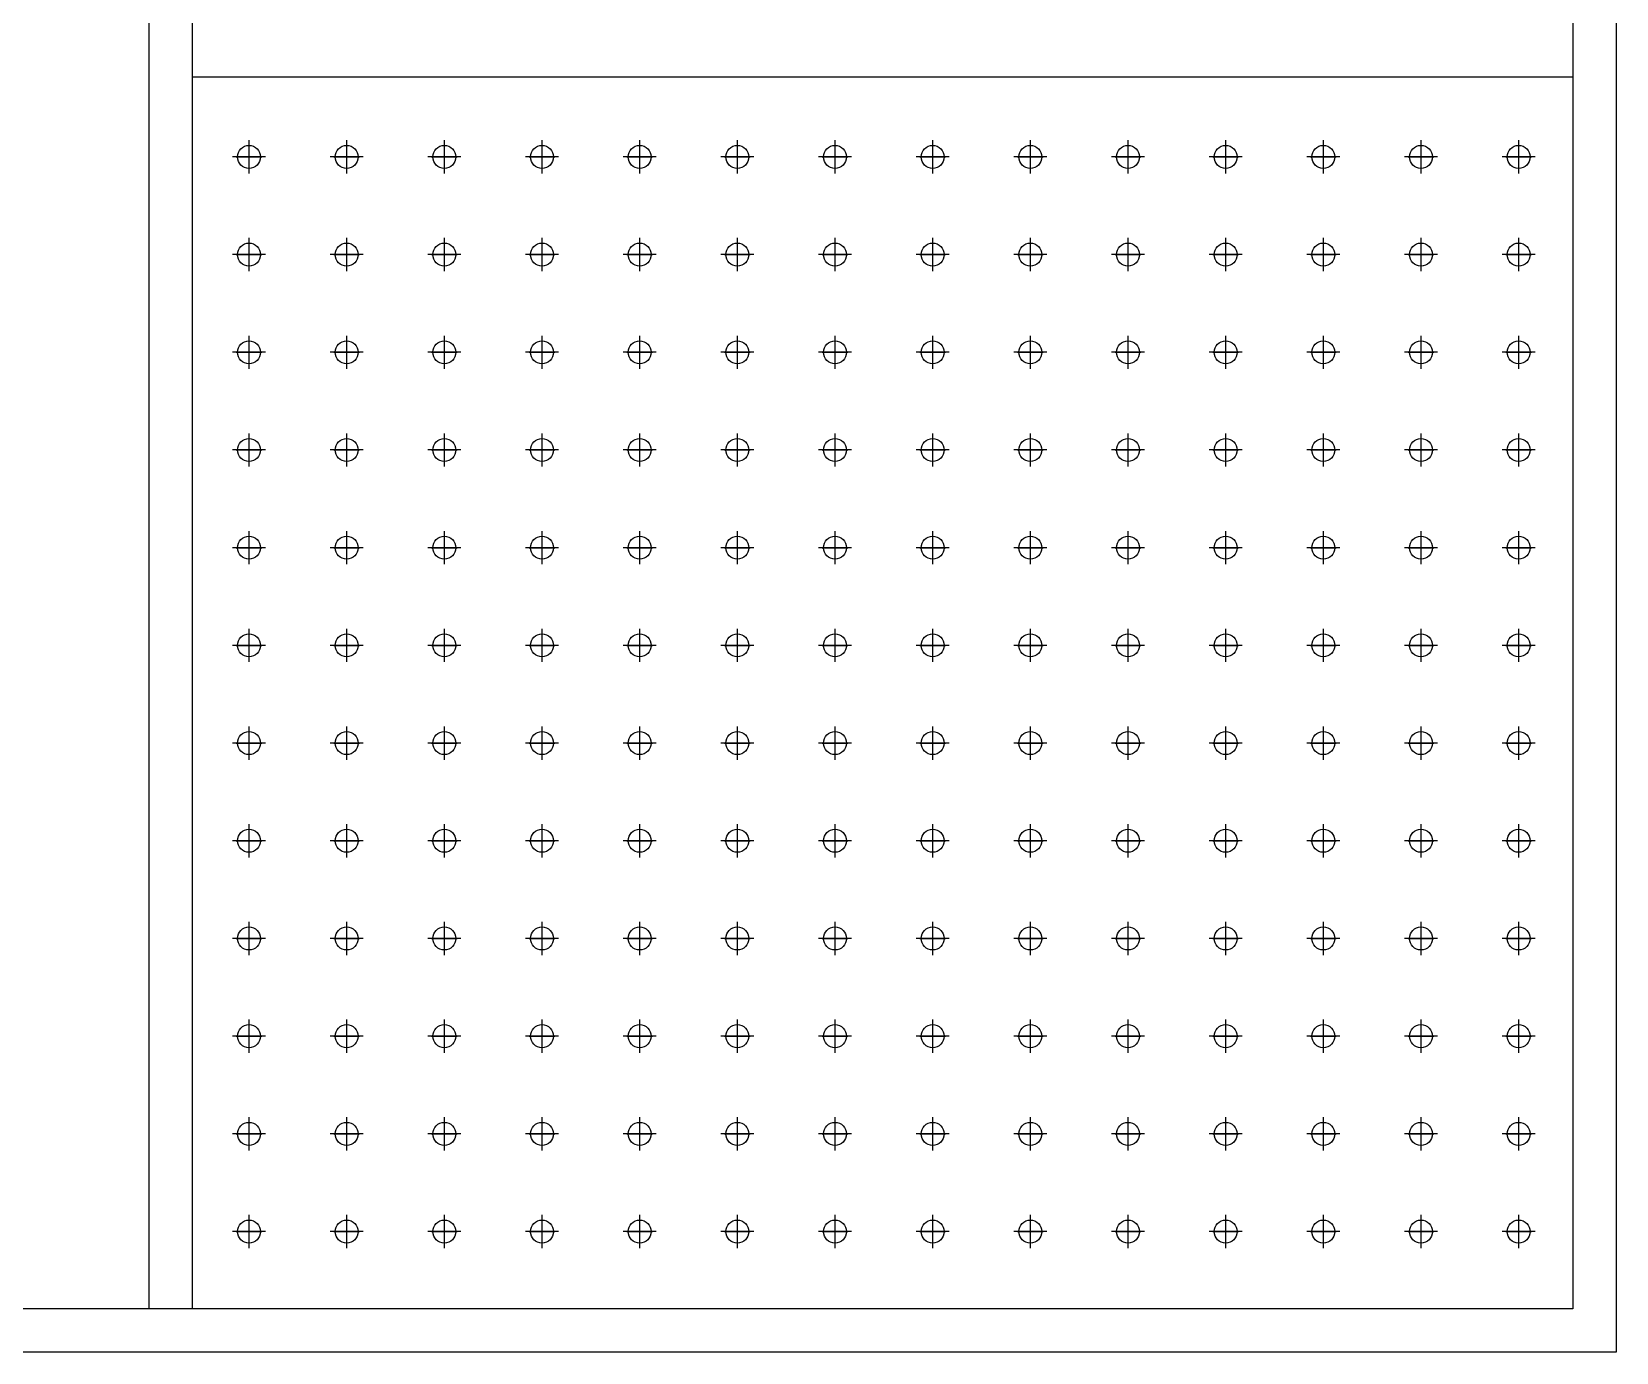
# Model space of a CAD drawing. Header units: millimetres. Extents: x 0 to 16815, y 0 to 11890.
# Drawn here: x 5925 to 7385, y 7606 to 8823 of the extents above; entities that cross this region are included whole.
import ezdxf

# ---------------------------------------------------------------- set-up
doc = ezdxf.new("R2010")
doc.units = ezdxf.units.MM
doc.linetypes.add('CENTER', pattern=[2, 1.25, -0.25, 0.25, -0.25])
doc.layers.add('CENTER', color=1, linetype='CENTER')

msp = doc.modelspace()

# ---------------------------------------------------------------- linework, layer by layer
at = {"color": 3}
for p, q in [((6032.8, 7646.3), (6032.8, 10366.3)), ((6072.8, 7646.3), (6072.8, 10366.3)), ((6072.8, 8781.3), (7344.8, 8781.3))]:
    msp.add_line(p, q, dxfattribs=at)
for points in [[(1984.8, 7606.3), (1984.8, 10406.3), (7384.8, 10406.3), (7384.8, 7606.3)], [(2024.8, 7646.3), (2024.8, 10366.3), (7344.8, 10366.3), (7344.8, 7646.3)]]:
    msp.add_lwpolyline(points, close=True, dxfattribs=at)
for centre in [(6124.8, 8707.5), (6214.8, 8707.5), (6304.8, 8707.5), (6394.8, 8707.5), (6484.8, 8707.5), (6574.8, 8707.5), (6664.8, 8707.5), (6754.8, 8707.5), (6844.8, 8707.5), (6934.8, 8707.5), (7024.8, 8707.5), (7114.8, 8707.5), (7204.8, 8707.5), (7294.8, 8707.5), (6124.8, 8617.5), (6214.8, 8617.5), (6304.8, 8617.5), (6394.8, 8617.5), (6484.8, 8617.5), (6574.8, 8617.5), (6664.8, 8617.5), (6754.8, 8617.5), (6844.8, 8617.5), (6934.8, 8617.5), (7024.8, 8617.5), (7114.8, 8617.5), (7204.8, 8617.5), (7294.8, 8617.5), (6124.8, 8527.5), (6214.8, 8527.5), (6304.8, 8527.5), (6394.8, 8527.5), (6484.8, 8527.5), (6574.8, 8527.5), (6664.8, 8527.5), (6754.8, 8527.5), (6844.8, 8527.5), (6934.8, 8527.5), (7024.8, 8527.5), (7114.8, 8527.5), (7204.8, 8527.5), (7294.8, 8527.5), (6124.8, 8437.5), (6214.8, 8437.5), (6304.8, 8437.5), (6394.8, 8437.5), (6484.8, 8437.5), (6574.8, 8437.5), (6664.8, 8437.5), (6754.8, 8437.5), (6844.8, 8437.5), (6934.8, 8437.5), (7024.8, 8437.5), (7114.8, 8437.5), (7204.8, 8437.5), (7294.8, 8437.5), (6124.8, 8347.5), (6214.8, 8347.5), (6304.8, 8347.5), (6394.8, 8347.5), (6484.8, 8347.5), (6574.8, 8347.5), (6664.8, 8347.5), (6754.8, 8347.5), (6844.8, 8347.5), (6934.8, 8347.5), (7024.8, 8347.5), (7114.8, 8347.5), (7204.8, 8347.5), (7294.8, 8347.5), (6124.8, 8257.5), (6214.8, 8257.5), (6304.8, 8257.5), (6394.8, 8257.5), (6484.8, 8257.5), (6574.8, 8257.5), (6664.8, 8257.5), (6754.8, 8257.5), (6844.8, 8257.5), (6934.8, 8257.5), (7024.8, 8257.5), (7114.8, 8257.5), (7204.8, 8257.5), (7294.8, 8257.5), (6124.8, 8167.5), (6214.8, 8167.5), (6304.8, 8167.5), (6394.8, 8167.5), (6484.8, 8167.5), (6574.8, 8167.5), (6664.8, 8167.5), (6754.8, 8167.5), (6844.8, 8167.5), (6934.8, 8167.5), (7024.8, 8167.5), (7114.8, 8167.5), (7204.8, 8167.5), (7294.8, 8167.5), (6124.8, 8077.5), (6214.8, 8077.5), (6304.8, 8077.5), (6394.8, 8077.5), (6484.8, 8077.5), (6574.8, 8077.5), (6664.8, 8077.5), (6754.8, 8077.5), (6844.8, 8077.5), (6934.8, 8077.5), (7024.8, 8077.5), (7114.8, 8077.5), (7204.8, 8077.5), (7294.8, 8077.5), (6124.8, 7987.5), (6214.8, 7987.5), (6304.8, 7987.5), (6394.8, 7987.5), (6484.8, 7987.5), (6574.8, 7987.5), (6664.8, 7987.5), (6754.8, 7987.5), (6844.8, 7987.5), (6934.8, 7987.5), (7024.8, 7987.5), (7114.8, 7987.5), (7204.8, 7987.5), (7294.8, 7987.5), (6124.8, 7897.5), (6214.8, 7897.5), (6304.8, 7897.5), (6394.8, 7897.5), (6484.8, 7897.5), (6574.8, 7897.5), (6664.8, 7897.5), (6754.8, 7897.5), (6844.8, 7897.5), (6934.8, 7897.5), (7024.8, 7897.5), (7114.8, 7897.5), (7204.8, 7897.5), (7294.8, 7897.5), (6124.8, 7807.5), (6214.8, 7807.5), (6304.8, 7807.5), (6394.8, 7807.5), (6484.8, 7807.5), (6574.8, 7807.5), (6664.8, 7807.5), (6754.8, 7807.5), (6844.8, 7807.5), (6934.8, 7807.5), (7024.8, 7807.5), (7114.8, 7807.5), (7204.8, 7807.5), (7294.8, 7807.5), (6124.8, 7717.5), (6214.8, 7717.5), (6304.8, 7717.5), (6394.8, 7717.5), (6484.8, 7717.5), (6574.8, 7717.5), (6664.8, 7717.5), (6754.8, 7717.5), (6844.8, 7717.5), (6934.8, 7717.5), (7024.8, 7717.5), (7114.8, 7717.5), (7204.8, 7717.5), (7294.8, 7717.5)]:
    msp.add_circle(centre, 10.6)
at = {"layer": 'CENTER', "linetype": 'CENTER', "ltscale": 50}
for p, q in [((6124.8, 8722.8), (6124.8, 8692.2)), ((6124.8, 8719.3), (6124.8, 8695.8)), ((6214.8, 8722.8), (6214.8, 8692.2)), ((6214.8, 8719.3), (6214.8, 8695.8)), ((6304.8, 8722.8), (6304.8, 8692.2)), ((6304.8, 8719.3), (6304.8, 8695.8)), ((6394.8, 8722.8), (6394.8, 8692.2)), ((6394.8, 8719.3), (6394.8, 8695.8)), ((6484.8, 8722.8), (6484.8, 8692.2)), ((6484.8, 8719.3), (6484.8, 8695.8)), ((6574.8, 8722.8), (6574.8, 8692.2)), ((6574.8, 8719.3), (6574.8, 8695.8)), ((6664.8, 8722.8), (6664.8, 8692.2)), ((6664.8, 8719.3), (6664.8, 8695.8)), ((6754.8, 8722.8), (6754.8, 8692.2)), ((6754.8, 8719.3), (6754.8, 8695.8)), ((6844.8, 8722.8), (6844.8, 8692.2)), ((6844.8, 8719.3), (6844.8, 8695.8)), ((6934.8, 8722.8), (6934.8, 8692.2)), ((6934.8, 8719.3), (6934.8, 8695.8)), ((7024.8, 8722.8), (7024.8, 8692.2)), ((7024.8, 8719.3), (7024.8, 8695.8)), ((7114.8, 8722.8), (7114.8, 8692.2)), ((7114.8, 8719.3), (7114.8, 8695.8)), ((7204.8, 8722.8), (7204.8, 8692.2)), ((7204.8, 8719.3), (7204.8, 8695.8)), ((7294.8, 8722.8), (7294.8, 8692.2)), ((7294.8, 8719.3), (7294.8, 8695.8)), ((6140.1, 8707.5), (6109.5, 8707.5)), ((6113, 8707.5), (6136.6, 8707.5)), ((6136.6, 8707.5), (6113, 8707.5)), ((6113, 8707.5), (6136.6, 8707.5)), ((6230.1, 8707.5), (6199.5, 8707.5)), ((6203, 8707.5), (6226.6, 8707.5)), ((6226.6, 8707.5), (6203, 8707.5)), ((6203, 8707.5), (6226.6, 8707.5)), ((6320.1, 8707.5), (6289.5, 8707.5)), ((6293, 8707.5), (6316.6, 8707.5)), ((6316.6, 8707.5), (6293, 8707.5)), ((6293, 8707.5), (6316.6, 8707.5)), ((6410.1, 8707.5), (6379.5, 8707.5)), ((6383, 8707.5), (6406.6, 8707.5)), ((6406.6, 8707.5), (6383, 8707.5)), ((6383, 8707.5), (6406.6, 8707.5)), ((6500.1, 8707.5), (6469.5, 8707.5)), ((6473, 8707.5), (6496.6, 8707.5)), ((6496.6, 8707.5), (6473, 8707.5)), ((6473, 8707.5), (6496.6, 8707.5)), ((6590.1, 8707.5), (6559.5, 8707.5)), ((6563, 8707.5), (6586.6, 8707.5)), ((6586.6, 8707.5), (6563, 8707.5)), ((6563, 8707.5), (6586.6, 8707.5)), ((6680.1, 8707.5), (6649.5, 8707.5)), ((6653, 8707.5), (6676.6, 8707.5)), ((6676.6, 8707.5), (6653, 8707.5)), ((6653, 8707.5), (6676.6, 8707.5)), ((6770.1, 8707.5), (6739.5, 8707.5)), ((6743, 8707.5), (6766.6, 8707.5)), ((6766.6, 8707.5), (6743, 8707.5)), ((6743, 8707.5), (6766.6, 8707.5)), ((6860.1, 8707.5), (6829.5, 8707.5)), ((6833, 8707.5), (6856.6, 8707.5)), ((6856.6, 8707.5), (6833, 8707.5)), ((6833, 8707.5), (6856.6, 8707.5)), ((6950.1, 8707.5), (6919.5, 8707.5)), ((6923, 8707.5), (6946.6, 8707.5)), ((6946.6, 8707.5), (6923, 8707.5)), ((6923, 8707.5), (6946.6, 8707.5)), ((7040.1, 8707.5), (7009.5, 8707.5)), ((7013, 8707.5), (7036.6, 8707.5)), ((7036.6, 8707.5), (7013, 8707.5)), ((7013, 8707.5), (7036.6, 8707.5)), ((7130.1, 8707.5), (7099.5, 8707.5)), ((7103, 8707.5), (7126.6, 8707.5)), ((7126.6, 8707.5), (7103, 8707.5)), ((7103, 8707.5), (7126.6, 8707.5)), ((7220.1, 8707.5), (7189.5, 8707.5)), ((7193, 8707.5), (7216.6, 8707.5)), ((7216.6, 8707.5), (7193, 8707.5)), ((7193, 8707.5), (7216.6, 8707.5)), ((7310.1, 8707.5), (7279.5, 8707.5)), ((7283, 8707.5), (7306.6, 8707.5)), ((7306.6, 8707.5), (7283, 8707.5)), ((7283, 8707.5), (7306.6, 8707.5)), ((6124.8, 8632.8), (6124.8, 8602.2)), ((6214.8, 8632.8), (6214.8, 8602.2)), ((6304.8, 8632.8), (6304.8, 8602.2)), ((6394.8, 8632.8), (6394.8, 8602.2)), ((6484.8, 8632.8), (6484.8, 8602.2)), ((6574.8, 8632.8), (6574.8, 8602.2)), ((6664.8, 8632.8), (6664.8, 8602.2)), ((6754.8, 8632.8), (6754.8, 8602.2)), ((6844.8, 8632.8), (6844.8, 8602.2)), ((6934.8, 8632.8), (6934.8, 8602.2)), ((7024.8, 8632.8), (7024.8, 8602.2)), ((7114.8, 8632.8), (7114.8, 8602.2)), ((7204.8, 8632.8), (7204.8, 8602.2)), ((7294.8, 8632.8), (7294.8, 8602.2)), ((6140.1, 8617.5), (6109.5, 8617.5)), ((6113, 8617.5), (6136.6, 8617.5)), ((6136.6, 8617.5), (6113, 8617.5)), ((6113, 8617.5), (6136.6, 8617.5)), ((6124.8, 8629.3), (6124.8, 8605.8)), ((6230.1, 8617.5), (6199.5, 8617.5)), ((6203, 8617.5), (6226.6, 8617.5)), ((6226.6, 8617.5), (6203, 8617.5)), ((6203, 8617.5), (6226.6, 8617.5)), ((6214.8, 8629.3), (6214.8, 8605.8)), ((6320.1, 8617.5), (6289.5, 8617.5)), ((6293, 8617.5), (6316.6, 8617.5)), ((6316.6, 8617.5), (6293, 8617.5)), ((6293, 8617.5), (6316.6, 8617.5)), ((6304.8, 8629.3), (6304.8, 8605.8)), ((6410.1, 8617.5), (6379.5, 8617.5)), ((6383, 8617.5), (6406.6, 8617.5)), ((6406.6, 8617.5), (6383, 8617.5)), ((6383, 8617.5), (6406.6, 8617.5)), ((6394.8, 8629.3), (6394.8, 8605.8)), ((6500.1, 8617.5), (6469.5, 8617.5)), ((6473, 8617.5), (6496.6, 8617.5)), ((6496.6, 8617.5), (6473, 8617.5)), ((6473, 8617.5), (6496.6, 8617.5)), ((6484.8, 8629.3), (6484.8, 8605.8)), ((6590.1, 8617.5), (6559.5, 8617.5)), ((6563, 8617.5), (6586.6, 8617.5)), ((6586.6, 8617.5), (6563, 8617.5)), ((6563, 8617.5), (6586.6, 8617.5)), ((6574.8, 8629.3), (6574.8, 8605.8)), ((6680.1, 8617.5), (6649.5, 8617.5)), ((6653, 8617.5), (6676.6, 8617.5)), ((6676.6, 8617.5), (6653, 8617.5)), ((6653, 8617.5), (6676.6, 8617.5)), ((6664.8, 8629.3), (6664.8, 8605.8)), ((6770.1, 8617.5), (6739.5, 8617.5)), ((6743, 8617.5), (6766.6, 8617.5)), ((6766.6, 8617.5), (6743, 8617.5)), ((6743, 8617.5), (6766.6, 8617.5)), ((6754.8, 8629.3), (6754.8, 8605.8)), ((6860.1, 8617.5), (6829.5, 8617.5)), ((6833, 8617.5), (6856.6, 8617.5)), ((6856.6, 8617.5), (6833, 8617.5)), ((6833, 8617.5), (6856.6, 8617.5)), ((6844.8, 8629.3), (6844.8, 8605.8)), ((6950.1, 8617.5), (6919.5, 8617.5)), ((6923, 8617.5), (6946.6, 8617.5)), ((6946.6, 8617.5), (6923, 8617.5)), ((6923, 8617.5), (6946.6, 8617.5)), ((6934.8, 8629.3), (6934.8, 8605.8)), ((7040.1, 8617.5), (7009.5, 8617.5)), ((7013, 8617.5), (7036.6, 8617.5)), ((7036.6, 8617.5), (7013, 8617.5)), ((7013, 8617.5), (7036.6, 8617.5)), ((7024.8, 8629.3), (7024.8, 8605.8)), ((7130.1, 8617.5), (7099.5, 8617.5)), ((7103, 8617.5), (7126.6, 8617.5)), ((7126.6, 8617.5), (7103, 8617.5)), ((7103, 8617.5), (7126.6, 8617.5)), ((7114.8, 8629.3), (7114.8, 8605.8)), ((7220.1, 8617.5), (7189.5, 8617.5)), ((7193, 8617.5), (7216.6, 8617.5)), ((7216.6, 8617.5), (7193, 8617.5)), ((7193, 8617.5), (7216.6, 8617.5)), ((7204.8, 8629.3), (7204.8, 8605.8)), ((7310.1, 8617.5), (7279.5, 8617.5)), ((7283, 8617.5), (7306.6, 8617.5)), ((7306.6, 8617.5), (7283, 8617.5)), ((7283, 8617.5), (7306.6, 8617.5)), ((7294.8, 8629.3), (7294.8, 8605.8)), ((6124.8, 8542.8), (6124.8, 8512.2)), ((6214.8, 8542.8), (6214.8, 8512.2)), ((6304.8, 8542.8), (6304.8, 8512.2)), ((6394.8, 8542.8), (6394.8, 8512.2)), ((6484.8, 8542.8), (6484.8, 8512.2)), ((6574.8, 8542.8), (6574.8, 8512.2)), ((6664.8, 8542.8), (6664.8, 8512.2)), ((6754.8, 8542.8), (6754.8, 8512.2)), ((6844.8, 8542.8), (6844.8, 8512.2)), ((6934.8, 8542.8), (6934.8, 8512.2)), ((7024.8, 8542.8), (7024.8, 8512.2)), ((7114.8, 8542.8), (7114.8, 8512.2)), ((7204.8, 8542.8), (7204.8, 8512.2)), ((7294.8, 8542.8), (7294.8, 8512.2)), ((6124.8, 8539.3), (6124.8, 8515.8)), ((6214.8, 8539.3), (6214.8, 8515.8)), ((6304.8, 8539.3), (6304.8, 8515.8)), ((6394.8, 8539.3), (6394.8, 8515.8)), ((6484.8, 8539.3), (6484.8, 8515.8)), ((6574.8, 8539.3), (6574.8, 8515.8)), ((6664.8, 8539.3), (6664.8, 8515.8)), ((6754.8, 8539.3), (6754.8, 8515.8)), ((6844.8, 8539.3), (6844.8, 8515.8)), ((6934.8, 8539.3), (6934.8, 8515.8)), ((7024.8, 8539.3), (7024.8, 8515.8)), ((7114.8, 8539.3), (7114.8, 8515.8)), ((7204.8, 8539.3), (7204.8, 8515.8)), ((7294.8, 8539.3), (7294.8, 8515.8)), ((6140.1, 8527.5), (6109.5, 8527.5)), ((6113, 8527.5), (6136.6, 8527.5)), ((6136.6, 8527.5), (6113, 8527.5)), ((6113, 8527.5), (6136.6, 8527.5)), ((6230.1, 8527.5), (6199.5, 8527.5)), ((6203, 8527.5), (6226.6, 8527.5)), ((6226.6, 8527.5), (6203, 8527.5)), ((6203, 8527.5), (6226.6, 8527.5)), ((6320.1, 8527.5), (6289.5, 8527.5)), ((6293, 8527.5), (6316.6, 8527.5)), ((6316.6, 8527.5), (6293, 8527.5)), ((6293, 8527.5), (6316.6, 8527.5)), ((6410.1, 8527.5), (6379.5, 8527.5)), ((6383, 8527.5), (6406.6, 8527.5)), ((6406.6, 8527.5), (6383, 8527.5)), ((6383, 8527.5), (6406.6, 8527.5)), ((6500.1, 8527.5), (6469.5, 8527.5)), ((6473, 8527.5), (6496.6, 8527.5)), ((6496.6, 8527.5), (6473, 8527.5)), ((6473, 8527.5), (6496.6, 8527.5)), ((6590.1, 8527.5), (6559.5, 8527.5)), ((6563, 8527.5), (6586.6, 8527.5)), ((6586.6, 8527.5), (6563, 8527.5)), ((6563, 8527.5), (6586.6, 8527.5)), ((6680.1, 8527.5), (6649.5, 8527.5)), ((6653, 8527.5), (6676.6, 8527.5)), ((6676.6, 8527.5), (6653, 8527.5)), ((6653, 8527.5), (6676.6, 8527.5)), ((6770.1, 8527.5), (6739.5, 8527.5)), ((6743, 8527.5), (6766.6, 8527.5)), ((6766.6, 8527.5), (6743, 8527.5)), ((6743, 8527.5), (6766.6, 8527.5)), ((6860.1, 8527.5), (6829.5, 8527.5)), ((6833, 8527.5), (6856.6, 8527.5)), ((6856.6, 8527.5), (6833, 8527.5)), ((6833, 8527.5), (6856.6, 8527.5)), ((6950.1, 8527.5), (6919.5, 8527.5)), ((6923, 8527.5), (6946.6, 8527.5)), ((6946.6, 8527.5), (6923, 8527.5)), ((6923, 8527.5), (6946.6, 8527.5)), ((7040.1, 8527.5), (7009.5, 8527.5)), ((7013, 8527.5), (7036.6, 8527.5)), ((7036.6, 8527.5), (7013, 8527.5)), ((7013, 8527.5), (7036.6, 8527.5)), ((7130.1, 8527.5), (7099.5, 8527.5)), ((7103, 8527.5), (7126.6, 8527.5)), ((7126.6, 8527.5), (7103, 8527.5)), ((7103, 8527.5), (7126.6, 8527.5)), ((7220.1, 8527.5), (7189.5, 8527.5)), ((7193, 8527.5), (7216.6, 8527.5)), ((7216.6, 8527.5), (7193, 8527.5)), ((7193, 8527.5), (7216.6, 8527.5)), ((7310.1, 8527.5), (7279.5, 8527.5)), ((7283, 8527.5), (7306.6, 8527.5)), ((7306.6, 8527.5), (7283, 8527.5)), ((7283, 8527.5), (7306.6, 8527.5)), ((6124.8, 8452.8), (6124.8, 8422.2)), ((6124.8, 8449.3), (6124.8, 8425.8)), ((6214.8, 8452.8), (6214.8, 8422.2)), ((6214.8, 8449.3), (6214.8, 8425.8)), ((6304.8, 8452.8), (6304.8, 8422.2)), ((6304.8, 8449.3), (6304.8, 8425.8)), ((6394.8, 8452.8), (6394.8, 8422.2)), ((6394.8, 8449.3), (6394.8, 8425.8)), ((6484.8, 8452.8), (6484.8, 8422.2)), ((6484.8, 8449.3), (6484.8, 8425.8)), ((6574.8, 8452.8), (6574.8, 8422.2)), ((6574.8, 8449.3), (6574.8, 8425.8)), ((6664.8, 8452.8), (6664.8, 8422.2)), ((6664.8, 8449.3), (6664.8, 8425.8)), ((6754.8, 8452.8), (6754.8, 8422.2)), ((6754.8, 8449.3), (6754.8, 8425.8)), ((6844.8, 8452.8), (6844.8, 8422.2)), ((6844.8, 8449.3), (6844.8, 8425.8)), ((6934.8, 8452.8), (6934.8, 8422.2)), ((6934.8, 8449.3), (6934.8, 8425.8)), ((7024.8, 8452.8), (7024.8, 8422.2)), ((7024.8, 8449.3), (7024.8, 8425.8)), ((7114.8, 8452.8), (7114.8, 8422.2)), ((7114.8, 8449.3), (7114.8, 8425.8)), ((7204.8, 8452.8), (7204.8, 8422.2)), ((7204.8, 8449.3), (7204.8, 8425.8)), ((7294.8, 8452.8), (7294.8, 8422.2)), ((7294.8, 8449.3), (7294.8, 8425.8)), ((6140.1, 8437.5), (6109.5, 8437.5)), ((6113, 8437.5), (6136.6, 8437.5)), ((6136.6, 8437.5), (6113, 8437.5)), ((6113, 8437.5), (6136.6, 8437.5)), ((6230.1, 8437.5), (6199.5, 8437.5)), ((6203, 8437.5), (6226.6, 8437.5)), ((6226.6, 8437.5), (6203, 8437.5)), ((6203, 8437.5), (6226.6, 8437.5)), ((6320.1, 8437.5), (6289.5, 8437.5)), ((6293, 8437.5), (6316.6, 8437.5)), ((6316.6, 8437.5), (6293, 8437.5)), ((6293, 8437.5), (6316.6, 8437.5)), ((6410.1, 8437.5), (6379.5, 8437.5)), ((6383, 8437.5), (6406.6, 8437.5)), ((6406.6, 8437.5), (6383, 8437.5)), ((6383, 8437.5), (6406.6, 8437.5)), ((6500.1, 8437.5), (6469.5, 8437.5)), ((6473, 8437.5), (6496.6, 8437.5)), ((6496.6, 8437.5), (6473, 8437.5)), ((6473, 8437.5), (6496.6, 8437.5)), ((6590.1, 8437.5), (6559.5, 8437.5)), ((6563, 8437.5), (6586.6, 8437.5)), ((6586.6, 8437.5), (6563, 8437.5)), ((6563, 8437.5), (6586.6, 8437.5)), ((6680.1, 8437.5), (6649.5, 8437.5)), ((6653, 8437.5), (6676.6, 8437.5)), ((6676.6, 8437.5), (6653, 8437.5)), ((6653, 8437.5), (6676.6, 8437.5)), ((6770.1, 8437.5), (6739.5, 8437.5)), ((6743, 8437.5), (6766.6, 8437.5)), ((6766.6, 8437.5), (6743, 8437.5)), ((6743, 8437.5), (6766.6, 8437.5)), ((6860.1, 8437.5), (6829.5, 8437.5)), ((6833, 8437.5), (6856.6, 8437.5)), ((6856.6, 8437.5), (6833, 8437.5)), ((6833, 8437.5), (6856.6, 8437.5)), ((6950.1, 8437.5), (6919.5, 8437.5)), ((6923, 8437.5), (6946.6, 8437.5)), ((6946.6, 8437.5), (6923, 8437.5)), ((6923, 8437.5), (6946.6, 8437.5)), ((7040.1, 8437.5), (7009.5, 8437.5)), ((7013, 8437.5), (7036.6, 8437.5)), ((7036.6, 8437.5), (7013, 8437.5)), ((7013, 8437.5), (7036.6, 8437.5)), ((7130.1, 8437.5), (7099.5, 8437.5)), ((7103, 8437.5), (7126.6, 8437.5)), ((7126.6, 8437.5), (7103, 8437.5)), ((7103, 8437.5), (7126.6, 8437.5)), ((7220.1, 8437.5), (7189.5, 8437.5)), ((7193, 8437.5), (7216.6, 8437.5)), ((7216.6, 8437.5), (7193, 8437.5)), ((7193, 8437.5), (7216.6, 8437.5)), ((7310.1, 8437.5), (7279.5, 8437.5)), ((7283, 8437.5), (7306.6, 8437.5)), ((7306.6, 8437.5), (7283, 8437.5)), ((7283, 8437.5), (7306.6, 8437.5)), ((6124.8, 8362.8), (6124.8, 8332.2)), ((6124.8, 8359.3), (6124.8, 8335.8)), ((6214.8, 8362.8), (6214.8, 8332.2)), ((6214.8, 8359.3), (6214.8, 8335.8)), ((6304.8, 8362.8), (6304.8, 8332.2)), ((6304.8, 8359.3), (6304.8, 8335.8)), ((6394.8, 8362.8), (6394.8, 8332.2)), ((6394.8, 8359.3), (6394.8, 8335.8)), ((6484.8, 8362.8), (6484.8, 8332.2)), ((6484.8, 8359.3), (6484.8, 8335.8)), ((6574.8, 8362.8), (6574.8, 8332.2)), ((6574.8, 8359.3), (6574.8, 8335.8)), ((6664.8, 8362.8), (6664.8, 8332.2)), ((6664.8, 8359.3), (6664.8, 8335.8)), ((6754.8, 8362.8), (6754.8, 8332.2)), ((6754.8, 8359.3), (6754.8, 8335.8)), ((6844.8, 8362.8), (6844.8, 8332.2)), ((6844.8, 8359.3), (6844.8, 8335.8)), ((6934.8, 8362.8), (6934.8, 8332.2)), ((6934.8, 8359.3), (6934.8, 8335.8)), ((7024.8, 8362.8), (7024.8, 8332.2)), ((7024.8, 8359.3), (7024.8, 8335.8)), ((7114.8, 8362.8), (7114.8, 8332.2)), ((7114.8, 8359.3), (7114.8, 8335.8)), ((7204.8, 8362.8), (7204.8, 8332.2)), ((7204.8, 8359.3), (7204.8, 8335.8)), ((7294.8, 8362.8), (7294.8, 8332.2)), ((7294.8, 8359.3), (7294.8, 8335.8)), ((6140.1, 8347.5), (6109.5, 8347.5)), ((6113, 8347.5), (6136.6, 8347.5)), ((6136.6, 8347.5), (6113, 8347.5)), ((6113, 8347.5), (6136.6, 8347.5)), ((6230.1, 8347.5), (6199.5, 8347.5)), ((6203, 8347.5), (6226.6, 8347.5)), ((6226.6, 8347.5), (6203, 8347.5)), ((6203, 8347.5), (6226.6, 8347.5)), ((6320.1, 8347.5), (6289.5, 8347.5)), ((6293, 8347.5), (6316.6, 8347.5)), ((6316.6, 8347.5), (6293, 8347.5)), ((6293, 8347.5), (6316.6, 8347.5)), ((6410.1, 8347.5), (6379.5, 8347.5)), ((6383, 8347.5), (6406.6, 8347.5)), ((6406.6, 8347.5), (6383, 8347.5)), ((6383, 8347.5), (6406.6, 8347.5)), ((6500.1, 8347.5), (6469.5, 8347.5)), ((6473, 8347.5), (6496.6, 8347.5)), ((6496.6, 8347.5), (6473, 8347.5)), ((6473, 8347.5), (6496.6, 8347.5)), ((6590.1, 8347.5), (6559.5, 8347.5)), ((6563, 8347.5), (6586.6, 8347.5)), ((6586.6, 8347.5), (6563, 8347.5)), ((6563, 8347.5), (6586.6, 8347.5)), ((6680.1, 8347.5), (6649.5, 8347.5)), ((6653, 8347.5), (6676.6, 8347.5)), ((6676.6, 8347.5), (6653, 8347.5)), ((6653, 8347.5), (6676.6, 8347.5)), ((6770.1, 8347.5), (6739.5, 8347.5)), ((6743, 8347.5), (6766.6, 8347.5)), ((6766.6, 8347.5), (6743, 8347.5)), ((6743, 8347.5), (6766.6, 8347.5)), ((6860.1, 8347.5), (6829.5, 8347.5)), ((6833, 8347.5), (6856.6, 8347.5)), ((6856.6, 8347.5), (6833, 8347.5)), ((6833, 8347.5), (6856.6, 8347.5)), ((6950.1, 8347.5), (6919.5, 8347.5)), ((6923, 8347.5), (6946.6, 8347.5)), ((6946.6, 8347.5), (6923, 8347.5)), ((6923, 8347.5), (6946.6, 8347.5)), ((7040.1, 8347.5), (7009.5, 8347.5)), ((7013, 8347.5), (7036.6, 8347.5)), ((7036.6, 8347.5), (7013, 8347.5)), ((7013, 8347.5), (7036.6, 8347.5)), ((7130.1, 8347.5), (7099.5, 8347.5)), ((7103, 8347.5), (7126.6, 8347.5)), ((7126.6, 8347.5), (7103, 8347.5)), ((7103, 8347.5), (7126.6, 8347.5)), ((7220.1, 8347.5), (7189.5, 8347.5)), ((7193, 8347.5), (7216.6, 8347.5)), ((7216.6, 8347.5), (7193, 8347.5)), ((7193, 8347.5), (7216.6, 8347.5)), ((7310.1, 8347.5), (7279.5, 8347.5)), ((7283, 8347.5), (7306.6, 8347.5)), ((7306.6, 8347.5), (7283, 8347.5)), ((7283, 8347.5), (7306.6, 8347.5)), ((6124.8, 8272.8), (6124.8, 8242.2)), ((6124.8, 8269.3), (6124.8, 8245.8)), ((6214.8, 8272.8), (6214.8, 8242.2)), ((6214.8, 8269.3), (6214.8, 8245.8)), ((6304.8, 8272.8), (6304.8, 8242.2)), ((6304.8, 8269.3), (6304.8, 8245.8)), ((6394.8, 8272.8), (6394.8, 8242.2)), ((6394.8, 8269.3), (6394.8, 8245.8)), ((6484.8, 8272.8), (6484.8, 8242.2)), ((6484.8, 8269.3), (6484.8, 8245.8)), ((6574.8, 8272.8), (6574.8, 8242.2)), ((6574.8, 8269.3), (6574.8, 8245.8)), ((6664.8, 8272.8), (6664.8, 8242.2)), ((6664.8, 8269.3), (6664.8, 8245.8)), ((6754.8, 8272.8), (6754.8, 8242.2)), ((6754.8, 8269.3), (6754.8, 8245.8)), ((6844.8, 8272.8), (6844.8, 8242.2)), ((6844.8, 8269.3), (6844.8, 8245.8)), ((6934.8, 8272.8), (6934.8, 8242.2)), ((6934.8, 8269.3), (6934.8, 8245.8)), ((7024.8, 8272.8), (7024.8, 8242.2)), ((7024.8, 8269.3), (7024.8, 8245.8)), ((7114.8, 8272.8), (7114.8, 8242.2)), ((7114.8, 8269.3), (7114.8, 8245.8)), ((7204.8, 8272.8), (7204.8, 8242.2)), ((7204.8, 8269.3), (7204.8, 8245.8)), ((7294.8, 8272.8), (7294.8, 8242.2)), ((7294.8, 8269.3), (7294.8, 8245.8)), ((6140.1, 8257.5), (6109.5, 8257.5)), ((6113, 8257.5), (6136.6, 8257.5)), ((6136.6, 8257.5), (6113, 8257.5)), ((6113, 8257.5), (6136.6, 8257.5)), ((6230.1, 8257.5), (6199.5, 8257.5)), ((6203, 8257.5), (6226.6, 8257.5)), ((6226.6, 8257.5), (6203, 8257.5)), ((6203, 8257.5), (6226.6, 8257.5)), ((6320.1, 8257.5), (6289.5, 8257.5)), ((6293, 8257.5), (6316.6, 8257.5)), ((6316.6, 8257.5), (6293, 8257.5)), ((6293, 8257.5), (6316.6, 8257.5)), ((6410.1, 8257.5), (6379.5, 8257.5)), ((6383, 8257.5), (6406.6, 8257.5)), ((6406.6, 8257.5), (6383, 8257.5)), ((6383, 8257.5), (6406.6, 8257.5)), ((6500.1, 8257.5), (6469.5, 8257.5)), ((6473, 8257.5), (6496.6, 8257.5)), ((6496.6, 8257.5), (6473, 8257.5)), ((6473, 8257.5), (6496.6, 8257.5)), ((6590.1, 8257.5), (6559.5, 8257.5)), ((6563, 8257.5), (6586.6, 8257.5)), ((6586.6, 8257.5), (6563, 8257.5)), ((6563, 8257.5), (6586.6, 8257.5)), ((6680.1, 8257.5), (6649.5, 8257.5)), ((6653, 8257.5), (6676.6, 8257.5)), ((6676.6, 8257.5), (6653, 8257.5)), ((6653, 8257.5), (6676.6, 8257.5)), ((6770.1, 8257.5), (6739.5, 8257.5)), ((6743, 8257.5), (6766.6, 8257.5)), ((6766.6, 8257.5), (6743, 8257.5)), ((6743, 8257.5), (6766.6, 8257.5)), ((6860.1, 8257.5), (6829.5, 8257.5)), ((6833, 8257.5), (6856.6, 8257.5)), ((6856.6, 8257.5), (6833, 8257.5)), ((6833, 8257.5), (6856.6, 8257.5)), ((6950.1, 8257.5), (6919.5, 8257.5)), ((6923, 8257.5), (6946.6, 8257.5)), ((6946.6, 8257.5), (6923, 8257.5)), ((6923, 8257.5), (6946.6, 8257.5)), ((7040.1, 8257.5), (7009.5, 8257.5)), ((7013, 8257.5), (7036.6, 8257.5)), ((7036.6, 8257.5), (7013, 8257.5)), ((7013, 8257.5), (7036.6, 8257.5)), ((7130.1, 8257.5), (7099.5, 8257.5)), ((7103, 8257.5), (7126.6, 8257.5)), ((7126.6, 8257.5), (7103, 8257.5)), ((7103, 8257.5), (7126.6, 8257.5)), ((7220.1, 8257.5), (7189.5, 8257.5)), ((7193, 8257.5), (7216.6, 8257.5)), ((7216.6, 8257.5), (7193, 8257.5)), ((7193, 8257.5), (7216.6, 8257.5)), ((7310.1, 8257.5), (7279.5, 8257.5)), ((7283, 8257.5), (7306.6, 8257.5)), ((7306.6, 8257.5), (7283, 8257.5)), ((7283, 8257.5), (7306.6, 8257.5)), ((6124.8, 8182.8), (6124.8, 8152.2)), ((6124.8, 8179.3), (6124.8, 8155.8)), ((6214.8, 8182.8), (6214.8, 8152.2)), ((6214.8, 8179.3), (6214.8, 8155.8)), ((6304.8, 8182.8), (6304.8, 8152.2)), ((6304.8, 8179.3), (6304.8, 8155.8)), ((6394.8, 8182.8), (6394.8, 8152.2)), ((6394.8, 8179.3), (6394.8, 8155.8)), ((6484.8, 8182.8), (6484.8, 8152.2)), ((6484.8, 8179.3), (6484.8, 8155.8)), ((6574.8, 8182.8), (6574.8, 8152.2)), ((6574.8, 8179.3), (6574.8, 8155.8)), ((6664.8, 8182.8), (6664.8, 8152.2)), ((6664.8, 8179.3), (6664.8, 8155.8)), ((6754.8, 8182.8), (6754.8, 8152.2)), ((6754.8, 8179.3), (6754.8, 8155.8)), ((6844.8, 8182.8), (6844.8, 8152.2)), ((6844.8, 8179.3), (6844.8, 8155.8)), ((6934.8, 8182.8), (6934.8, 8152.2)), ((6934.8, 8179.3), (6934.8, 8155.8)), ((7024.8, 8182.8), (7024.8, 8152.2)), ((7024.8, 8179.3), (7024.8, 8155.8)), ((7114.8, 8182.8), (7114.8, 8152.2)), ((7114.8, 8179.3), (7114.8, 8155.8)), ((7204.8, 8182.8), (7204.8, 8152.2)), ((7204.8, 8179.3), (7204.8, 8155.8)), ((7294.8, 8182.8), (7294.8, 8152.2)), ((7294.8, 8179.3), (7294.8, 8155.8)), ((6140.1, 8167.5), (6109.5, 8167.5)), ((6113, 8167.5), (6136.6, 8167.5)), ((6136.6, 8167.5), (6113, 8167.5)), ((6113, 8167.5), (6136.6, 8167.5)), ((6230.1, 8167.5), (6199.5, 8167.5)), ((6203, 8167.5), (6226.6, 8167.5)), ((6226.6, 8167.5), (6203, 8167.5)), ((6203, 8167.5), (6226.6, 8167.5)), ((6320.1, 8167.5), (6289.5, 8167.5)), ((6293, 8167.5), (6316.6, 8167.5)), ((6316.6, 8167.5), (6293, 8167.5)), ((6293, 8167.5), (6316.6, 8167.5)), ((6410.1, 8167.5), (6379.5, 8167.5)), ((6383, 8167.5), (6406.6, 8167.5)), ((6406.6, 8167.5), (6383, 8167.5)), ((6383, 8167.5), (6406.6, 8167.5)), ((6500.1, 8167.5), (6469.5, 8167.5)), ((6473, 8167.5), (6496.6, 8167.5)), ((6496.6, 8167.5), (6473, 8167.5)), ((6473, 8167.5), (6496.6, 8167.5)), ((6590.1, 8167.5), (6559.5, 8167.5)), ((6563, 8167.5), (6586.6, 8167.5)), ((6586.6, 8167.5), (6563, 8167.5)), ((6563, 8167.5), (6586.6, 8167.5)), ((6680.1, 8167.5), (6649.5, 8167.5)), ((6653, 8167.5), (6676.6, 8167.5)), ((6676.6, 8167.5), (6653, 8167.5)), ((6653, 8167.5), (6676.6, 8167.5)), ((6770.1, 8167.5), (6739.5, 8167.5)), ((6743, 8167.5), (6766.6, 8167.5)), ((6766.6, 8167.5), (6743, 8167.5)), ((6743, 8167.5), (6766.6, 8167.5)), ((6860.1, 8167.5), (6829.5, 8167.5)), ((6833, 8167.5), (6856.6, 8167.5)), ((6856.6, 8167.5), (6833, 8167.5)), ((6833, 8167.5), (6856.6, 8167.5)), ((6950.1, 8167.5), (6919.5, 8167.5)), ((6923, 8167.5), (6946.6, 8167.5)), ((6946.6, 8167.5), (6923, 8167.5)), ((6923, 8167.5), (6946.6, 8167.5)), ((7040.1, 8167.5), (7009.5, 8167.5)), ((7013, 8167.5), (7036.6, 8167.5)), ((7036.6, 8167.5), (7013, 8167.5)), ((7013, 8167.5), (7036.6, 8167.5)), ((7130.1, 8167.5), (7099.5, 8167.5)), ((7103, 8167.5), (7126.6, 8167.5)), ((7126.6, 8167.5), (7103, 8167.5)), ((7103, 8167.5), (7126.6, 8167.5)), ((7220.1, 8167.5), (7189.5, 8167.5)), ((7193, 8167.5), (7216.6, 8167.5)), ((7216.6, 8167.5), (7193, 8167.5)), ((7193, 8167.5), (7216.6, 8167.5)), ((7310.1, 8167.5), (7279.5, 8167.5)), ((7283, 8167.5), (7306.6, 8167.5)), ((7306.6, 8167.5), (7283, 8167.5)), ((7283, 8167.5), (7306.6, 8167.5)), ((6124.8, 8092.8), (6124.8, 8062.2)), ((6214.8, 8092.8), (6214.8, 8062.2)), ((6304.8, 8092.8), (6304.8, 8062.2)), ((6394.8, 8092.8), (6394.8, 8062.2)), ((6484.8, 8092.8), (6484.8, 8062.2)), ((6574.8, 8092.8), (6574.8, 8062.2)), ((6664.8, 8092.8), (6664.8, 8062.2)), ((6754.8, 8092.8), (6754.8, 8062.2)), ((6844.8, 8092.8), (6844.8, 8062.2)), ((6934.8, 8092.8), (6934.8, 8062.2)), ((7024.8, 8092.8), (7024.8, 8062.2)), ((7114.8, 8092.8), (7114.8, 8062.2)), ((7204.8, 8092.8), (7204.8, 8062.2)), ((7294.8, 8092.8), (7294.8, 8062.2)), ((6140.1, 8077.5), (6109.5, 8077.5)), ((6113, 8077.5), (6136.6, 8077.5)), ((6136.6, 8077.5), (6113, 8077.5)), ((6113, 8077.5), (6136.6, 8077.5)), ((6124.8, 8089.3), (6124.8, 8065.8)), ((6230.1, 8077.5), (6199.5, 8077.5)), ((6203, 8077.5), (6226.6, 8077.5)), ((6226.6, 8077.5), (6203, 8077.5)), ((6203, 8077.5), (6226.6, 8077.5)), ((6214.8, 8089.3), (6214.8, 8065.8)), ((6320.1, 8077.5), (6289.5, 8077.5)), ((6293, 8077.5), (6316.6, 8077.5)), ((6316.6, 8077.5), (6293, 8077.5)), ((6293, 8077.5), (6316.6, 8077.5)), ((6304.8, 8089.3), (6304.8, 8065.8)), ((6410.1, 8077.5), (6379.5, 8077.5)), ((6383, 8077.5), (6406.6, 8077.5)), ((6406.6, 8077.5), (6383, 8077.5)), ((6383, 8077.5), (6406.6, 8077.5)), ((6394.8, 8089.3), (6394.8, 8065.8)), ((6500.1, 8077.5), (6469.5, 8077.5)), ((6473, 8077.5), (6496.6, 8077.5)), ((6496.6, 8077.5), (6473, 8077.5)), ((6473, 8077.5), (6496.6, 8077.5)), ((6484.8, 8089.3), (6484.8, 8065.8)), ((6590.1, 8077.5), (6559.5, 8077.5)), ((6563, 8077.5), (6586.6, 8077.5)), ((6586.6, 8077.5), (6563, 8077.5)), ((6563, 8077.5), (6586.6, 8077.5)), ((6574.8, 8089.3), (6574.8, 8065.8)), ((6680.1, 8077.5), (6649.5, 8077.5)), ((6653, 8077.5), (6676.6, 8077.5)), ((6676.6, 8077.5), (6653, 8077.5)), ((6653, 8077.5), (6676.6, 8077.5)), ((6664.8, 8089.3), (6664.8, 8065.8)), ((6770.1, 8077.5), (6739.5, 8077.5)), ((6743, 8077.5), (6766.6, 8077.5)), ((6766.6, 8077.5), (6743, 8077.5)), ((6743, 8077.5), (6766.6, 8077.5)), ((6754.8, 8089.3), (6754.8, 8065.8)), ((6860.1, 8077.5), (6829.5, 8077.5)), ((6833, 8077.5), (6856.6, 8077.5)), ((6856.6, 8077.5), (6833, 8077.5)), ((6833, 8077.5), (6856.6, 8077.5)), ((6844.8, 8089.3), (6844.8, 8065.8)), ((6950.1, 8077.5), (6919.5, 8077.5)), ((6923, 8077.5), (6946.6, 8077.5)), ((6946.6, 8077.5), (6923, 8077.5)), ((6923, 8077.5), (6946.6, 8077.5)), ((6934.8, 8089.3), (6934.8, 8065.8)), ((7040.1, 8077.5), (7009.5, 8077.5)), ((7013, 8077.5), (7036.6, 8077.5)), ((7036.6, 8077.5), (7013, 8077.5)), ((7013, 8077.5), (7036.6, 8077.5)), ((7024.8, 8089.3), (7024.8, 8065.8)), ((7130.1, 8077.5), (7099.5, 8077.5)), ((7103, 8077.5), (7126.6, 8077.5)), ((7126.6, 8077.5), (7103, 8077.5)), ((7103, 8077.5), (7126.6, 8077.5)), ((7114.8, 8089.3), (7114.8, 8065.8)), ((7220.1, 8077.5), (7189.5, 8077.5)), ((7193, 8077.5), (7216.6, 8077.5)), ((7216.6, 8077.5), (7193, 8077.5)), ((7193, 8077.5), (7216.6, 8077.5)), ((7204.8, 8089.3), (7204.8, 8065.8)), ((7310.1, 8077.5), (7279.5, 8077.5)), ((7283, 8077.5), (7306.6, 8077.5)), ((7306.6, 8077.5), (7283, 8077.5)), ((7283, 8077.5), (7306.6, 8077.5)), ((7294.8, 8089.3), (7294.8, 8065.8)), ((6124.8, 8002.8), (6124.8, 7972.2)), ((6214.8, 8002.8), (6214.8, 7972.2)), ((6304.8, 8002.8), (6304.8, 7972.2)), ((6394.8, 8002.8), (6394.8, 7972.2)), ((6484.8, 8002.8), (6484.8, 7972.2)), ((6574.8, 8002.8), (6574.8, 7972.2)), ((6664.8, 8002.8), (6664.8, 7972.2)), ((6754.8, 8002.8), (6754.8, 7972.2)), ((6844.8, 8002.8), (6844.8, 7972.2)), ((6934.8, 8002.8), (6934.8, 7972.2)), ((7024.8, 8002.8), (7024.8, 7972.2)), ((7114.8, 8002.8), (7114.8, 7972.2)), ((7204.8, 8002.8), (7204.8, 7972.2)), ((7294.8, 8002.8), (7294.8, 7972.2)), ((6140.1, 7987.5), (6109.5, 7987.5)), ((6113, 7987.5), (6136.6, 7987.5)), ((6136.6, 7987.5), (6113, 7987.5)), ((6113, 7987.5), (6136.6, 7987.5)), ((6124.8, 7999.3), (6124.8, 7975.8)), ((6230.1, 7987.5), (6199.5, 7987.5)), ((6203, 7987.5), (6226.6, 7987.5)), ((6226.6, 7987.5), (6203, 7987.5)), ((6203, 7987.5), (6226.6, 7987.5)), ((6214.8, 7999.3), (6214.8, 7975.8)), ((6320.1, 7987.5), (6289.5, 7987.5)), ((6293, 7987.5), (6316.6, 7987.5)), ((6316.6, 7987.5), (6293, 7987.5)), ((6293, 7987.5), (6316.6, 7987.5)), ((6304.8, 7999.3), (6304.8, 7975.8)), ((6410.1, 7987.5), (6379.5, 7987.5)), ((6383, 7987.5), (6406.6, 7987.5)), ((6406.6, 7987.5), (6383, 7987.5)), ((6383, 7987.5), (6406.6, 7987.5)), ((6394.8, 7999.3), (6394.8, 7975.8)), ((6500.1, 7987.5), (6469.5, 7987.5)), ((6473, 7987.5), (6496.6, 7987.5)), ((6496.6, 7987.5), (6473, 7987.5)), ((6473, 7987.5), (6496.6, 7987.5)), ((6484.8, 7999.3), (6484.8, 7975.8)), ((6590.1, 7987.5), (6559.5, 7987.5)), ((6563, 7987.5), (6586.6, 7987.5)), ((6586.6, 7987.5), (6563, 7987.5)), ((6563, 7987.5), (6586.6, 7987.5)), ((6574.8, 7999.3), (6574.8, 7975.8)), ((6680.1, 7987.5), (6649.5, 7987.5)), ((6653, 7987.5), (6676.6, 7987.5)), ((6676.6, 7987.5), (6653, 7987.5)), ((6653, 7987.5), (6676.6, 7987.5)), ((6664.8, 7999.3), (6664.8, 7975.8)), ((6770.1, 7987.5), (6739.5, 7987.5)), ((6743, 7987.5), (6766.6, 7987.5)), ((6766.6, 7987.5), (6743, 7987.5)), ((6743, 7987.5), (6766.6, 7987.5)), ((6754.8, 7999.3), (6754.8, 7975.8)), ((6860.1, 7987.5), (6829.5, 7987.5)), ((6833, 7987.5), (6856.6, 7987.5)), ((6856.6, 7987.5), (6833, 7987.5)), ((6833, 7987.5), (6856.6, 7987.5)), ((6844.8, 7999.3), (6844.8, 7975.8)), ((6950.1, 7987.5), (6919.5, 7987.5)), ((6923, 7987.5), (6946.6, 7987.5)), ((6946.6, 7987.5), (6923, 7987.5)), ((6923, 7987.5), (6946.6, 7987.5)), ((6934.8, 7999.3), (6934.8, 7975.8)), ((7040.1, 7987.5), (7009.5, 7987.5)), ((7013, 7987.5), (7036.6, 7987.5)), ((7036.6, 7987.5), (7013, 7987.5)), ((7013, 7987.5), (7036.6, 7987.5)), ((7024.8, 7999.3), (7024.8, 7975.8)), ((7130.1, 7987.5), (7099.5, 7987.5)), ((7103, 7987.5), (7126.6, 7987.5)), ((7126.6, 7987.5), (7103, 7987.5)), ((7103, 7987.5), (7126.6, 7987.5)), ((7114.8, 7999.3), (7114.8, 7975.8)), ((7220.1, 7987.5), (7189.5, 7987.5)), ((7193, 7987.5), (7216.6, 7987.5)), ((7216.6, 7987.5), (7193, 7987.5)), ((7193, 7987.5), (7216.6, 7987.5)), ((7204.8, 7999.3), (7204.8, 7975.8)), ((7310.1, 7987.5), (7279.5, 7987.5)), ((7283, 7987.5), (7306.6, 7987.5)), ((7306.6, 7987.5), (7283, 7987.5)), ((7283, 7987.5), (7306.6, 7987.5)), ((7294.8, 7999.3), (7294.8, 7975.8)), ((6124.8, 7912.8), (6124.8, 7882.2)), ((6124.8, 7909.3), (6124.8, 7885.8)), ((6214.8, 7912.8), (6214.8, 7882.2)), ((6214.8, 7909.3), (6214.8, 7885.8)), ((6304.8, 7912.8), (6304.8, 7882.2)), ((6304.8, 7909.3), (6304.8, 7885.8)), ((6394.8, 7912.8), (6394.8, 7882.2)), ((6394.8, 7909.3), (6394.8, 7885.8)), ((6484.8, 7912.8), (6484.8, 7882.2)), ((6484.8, 7909.3), (6484.8, 7885.8)), ((6574.8, 7912.8), (6574.8, 7882.2)), ((6574.8, 7909.3), (6574.8, 7885.8)), ((6664.8, 7912.8), (6664.8, 7882.2)), ((6664.8, 7909.3), (6664.8, 7885.8)), ((6754.8, 7912.8), (6754.8, 7882.2)), ((6754.8, 7909.3), (6754.8, 7885.8)), ((6844.8, 7912.8), (6844.8, 7882.2)), ((6844.8, 7909.3), (6844.8, 7885.8)), ((6934.8, 7912.8), (6934.8, 7882.2)), ((6934.8, 7909.3), (6934.8, 7885.8)), ((7024.8, 7912.8), (7024.8, 7882.2)), ((7024.8, 7909.3), (7024.8, 7885.8)), ((7114.8, 7912.8), (7114.8, 7882.2)), ((7114.8, 7909.3), (7114.8, 7885.8)), ((7204.8, 7912.8), (7204.8, 7882.2)), ((7204.8, 7909.3), (7204.8, 7885.8)), ((7294.8, 7912.8), (7294.8, 7882.2)), ((7294.8, 7909.3), (7294.8, 7885.8)), ((6140.1, 7897.5), (6109.5, 7897.5)), ((6113, 7897.5), (6136.6, 7897.5)), ((6136.6, 7897.5), (6113, 7897.5)), ((6113, 7897.5), (6136.6, 7897.5)), ((6230.1, 7897.5), (6199.5, 7897.5)), ((6203, 7897.5), (6226.6, 7897.5)), ((6226.6, 7897.5), (6203, 7897.5)), ((6203, 7897.5), (6226.6, 7897.5)), ((6320.1, 7897.5), (6289.5, 7897.5)), ((6293, 7897.5), (6316.6, 7897.5)), ((6316.6, 7897.5), (6293, 7897.5)), ((6293, 7897.5), (6316.6, 7897.5)), ((6410.1, 7897.5), (6379.5, 7897.5)), ((6383, 7897.5), (6406.6, 7897.5)), ((6406.6, 7897.5), (6383, 7897.5)), ((6383, 7897.5), (6406.6, 7897.5)), ((6500.1, 7897.5), (6469.5, 7897.5)), ((6473, 7897.5), (6496.6, 7897.5)), ((6496.6, 7897.5), (6473, 7897.5)), ((6473, 7897.5), (6496.6, 7897.5)), ((6590.1, 7897.5), (6559.5, 7897.5)), ((6563, 7897.5), (6586.6, 7897.5)), ((6586.6, 7897.5), (6563, 7897.5)), ((6563, 7897.5), (6586.6, 7897.5)), ((6680.1, 7897.5), (6649.5, 7897.5)), ((6653, 7897.5), (6676.6, 7897.5)), ((6676.6, 7897.5), (6653, 7897.5)), ((6653, 7897.5), (6676.6, 7897.5)), ((6770.1, 7897.5), (6739.5, 7897.5)), ((6743, 7897.5), (6766.6, 7897.5)), ((6766.6, 7897.5), (6743, 7897.5)), ((6743, 7897.5), (6766.6, 7897.5)), ((6860.1, 7897.5), (6829.5, 7897.5)), ((6833, 7897.5), (6856.6, 7897.5)), ((6856.6, 7897.5), (6833, 7897.5)), ((6833, 7897.5), (6856.6, 7897.5)), ((6950.1, 7897.5), (6919.5, 7897.5)), ((6923, 7897.5), (6946.6, 7897.5)), ((6946.6, 7897.5), (6923, 7897.5)), ((6923, 7897.5), (6946.6, 7897.5)), ((7040.1, 7897.5), (7009.5, 7897.5)), ((7013, 7897.5), (7036.6, 7897.5)), ((7036.6, 7897.5), (7013, 7897.5)), ((7013, 7897.5), (7036.6, 7897.5)), ((7130.1, 7897.5), (7099.5, 7897.5)), ((7103, 7897.5), (7126.6, 7897.5)), ((7126.6, 7897.5), (7103, 7897.5)), ((7103, 7897.5), (7126.6, 7897.5)), ((7220.1, 7897.5), (7189.5, 7897.5)), ((7193, 7897.5), (7216.6, 7897.5)), ((7216.6, 7897.5), (7193, 7897.5)), ((7193, 7897.5), (7216.6, 7897.5)), ((7310.1, 7897.5), (7279.5, 7897.5)), ((7283, 7897.5), (7306.6, 7897.5)), ((7306.6, 7897.5), (7283, 7897.5)), ((7283, 7897.5), (7306.6, 7897.5)), ((6124.8, 7822.8), (6124.8, 7792.2)), ((6124.8, 7819.3), (6124.8, 7795.8)), ((6214.8, 7822.8), (6214.8, 7792.2)), ((6214.8, 7819.3), (6214.8, 7795.8)), ((6304.8, 7822.8), (6304.8, 7792.2)), ((6304.8, 7819.3), (6304.8, 7795.8)), ((6394.8, 7822.8), (6394.8, 7792.2)), ((6394.8, 7819.3), (6394.8, 7795.8)), ((6484.8, 7822.8), (6484.8, 7792.2)), ((6484.8, 7819.3), (6484.8, 7795.8)), ((6574.8, 7822.8), (6574.8, 7792.2)), ((6574.8, 7819.3), (6574.8, 7795.8)), ((6664.8, 7822.8), (6664.8, 7792.2)), ((6664.8, 7819.3), (6664.8, 7795.8)), ((6754.8, 7822.8), (6754.8, 7792.2)), ((6754.8, 7819.3), (6754.8, 7795.8)), ((6844.8, 7822.8), (6844.8, 7792.2)), ((6844.8, 7819.3), (6844.8, 7795.8)), ((6934.8, 7822.8), (6934.8, 7792.2)), ((6934.8, 7819.3), (6934.8, 7795.8)), ((7024.8, 7822.8), (7024.8, 7792.2)), ((7024.8, 7819.3), (7024.8, 7795.8)), ((7114.8, 7822.8), (7114.8, 7792.2)), ((7114.8, 7819.3), (7114.8, 7795.8)), ((7204.8, 7822.8), (7204.8, 7792.2)), ((7204.8, 7819.3), (7204.8, 7795.8)), ((7294.8, 7822.8), (7294.8, 7792.2)), ((7294.8, 7819.3), (7294.8, 7795.8)), ((6140.1, 7807.5), (6109.5, 7807.5)), ((6113, 7807.5), (6136.6, 7807.5)), ((6136.6, 7807.5), (6113, 7807.5)), ((6113, 7807.5), (6136.6, 7807.5)), ((6230.1, 7807.5), (6199.5, 7807.5)), ((6203, 7807.5), (6226.6, 7807.5)), ((6226.6, 7807.5), (6203, 7807.5)), ((6203, 7807.5), (6226.6, 7807.5)), ((6320.1, 7807.5), (6289.5, 7807.5)), ((6293, 7807.5), (6316.6, 7807.5)), ((6316.6, 7807.5), (6293, 7807.5)), ((6293, 7807.5), (6316.6, 7807.5)), ((6410.1, 7807.5), (6379.5, 7807.5)), ((6383, 7807.5), (6406.6, 7807.5)), ((6406.6, 7807.5), (6383, 7807.5)), ((6383, 7807.5), (6406.6, 7807.5)), ((6500.1, 7807.5), (6469.5, 7807.5)), ((6473, 7807.5), (6496.6, 7807.5)), ((6496.6, 7807.5), (6473, 7807.5)), ((6473, 7807.5), (6496.6, 7807.5)), ((6590.1, 7807.5), (6559.5, 7807.5)), ((6563, 7807.5), (6586.6, 7807.5)), ((6586.6, 7807.5), (6563, 7807.5)), ((6563, 7807.5), (6586.6, 7807.5)), ((6680.1, 7807.5), (6649.5, 7807.5)), ((6653, 7807.5), (6676.6, 7807.5)), ((6676.6, 7807.5), (6653, 7807.5)), ((6653, 7807.5), (6676.6, 7807.5)), ((6770.1, 7807.5), (6739.5, 7807.5)), ((6743, 7807.5), (6766.6, 7807.5)), ((6766.6, 7807.5), (6743, 7807.5)), ((6743, 7807.5), (6766.6, 7807.5)), ((6860.1, 7807.5), (6829.5, 7807.5)), ((6833, 7807.5), (6856.6, 7807.5)), ((6856.6, 7807.5), (6833, 7807.5)), ((6833, 7807.5), (6856.6, 7807.5)), ((6950.1, 7807.5), (6919.5, 7807.5)), ((6923, 7807.5), (6946.6, 7807.5)), ((6946.6, 7807.5), (6923, 7807.5)), ((6923, 7807.5), (6946.6, 7807.5)), ((7040.1, 7807.5), (7009.5, 7807.5)), ((7013, 7807.5), (7036.6, 7807.5)), ((7036.6, 7807.5), (7013, 7807.5)), ((7013, 7807.5), (7036.6, 7807.5)), ((7130.1, 7807.5), (7099.5, 7807.5)), ((7103, 7807.5), (7126.6, 7807.5)), ((7126.6, 7807.5), (7103, 7807.5)), ((7103, 7807.5), (7126.6, 7807.5)), ((7220.1, 7807.5), (7189.5, 7807.5)), ((7193, 7807.5), (7216.6, 7807.5)), ((7216.6, 7807.5), (7193, 7807.5)), ((7193, 7807.5), (7216.6, 7807.5)), ((7310.1, 7807.5), (7279.5, 7807.5)), ((7283, 7807.5), (7306.6, 7807.5)), ((7306.6, 7807.5), (7283, 7807.5)), ((7283, 7807.5), (7306.6, 7807.5)), ((6124.8, 7732.8), (6124.8, 7702.2)), ((6124.8, 7729.3), (6124.8, 7705.8)), ((6214.8, 7732.8), (6214.8, 7702.2)), ((6214.8, 7729.3), (6214.8, 7705.8)), ((6304.8, 7732.8), (6304.8, 7702.2)), ((6304.8, 7729.3), (6304.8, 7705.8)), ((6394.8, 7732.8), (6394.8, 7702.2)), ((6394.8, 7729.3), (6394.8, 7705.8)), ((6484.8, 7732.8), (6484.8, 7702.2)), ((6484.8, 7729.3), (6484.8, 7705.8)), ((6574.8, 7732.8), (6574.8, 7702.2)), ((6574.8, 7729.3), (6574.8, 7705.8)), ((6664.8, 7732.8), (6664.8, 7702.2)), ((6664.8, 7729.3), (6664.8, 7705.8)), ((6754.8, 7732.8), (6754.8, 7702.2)), ((6754.8, 7729.3), (6754.8, 7705.8)), ((6844.8, 7732.8), (6844.8, 7702.2)), ((6844.8, 7729.3), (6844.8, 7705.8)), ((6934.8, 7732.8), (6934.8, 7702.2)), ((6934.8, 7729.3), (6934.8, 7705.8)), ((7024.8, 7732.8), (7024.8, 7702.2)), ((7024.8, 7729.3), (7024.8, 7705.8)), ((7114.8, 7732.8), (7114.8, 7702.2)), ((7114.8, 7729.3), (7114.8, 7705.8)), ((7204.8, 7732.8), (7204.8, 7702.2)), ((7204.8, 7729.3), (7204.8, 7705.8)), ((7294.8, 7732.8), (7294.8, 7702.2)), ((7294.8, 7729.3), (7294.8, 7705.8)), ((6140.1, 7717.5), (6109.5, 7717.5)), ((6113, 7717.5), (6136.6, 7717.5)), ((6136.6, 7717.5), (6113, 7717.5)), ((6113, 7717.5), (6136.6, 7717.5)), ((6230.1, 7717.5), (6199.5, 7717.5)), ((6203, 7717.5), (6226.6, 7717.5)), ((6226.6, 7717.5), (6203, 7717.5)), ((6203, 7717.5), (6226.6, 7717.5)), ((6320.1, 7717.5), (6289.5, 7717.5)), ((6293, 7717.5), (6316.6, 7717.5)), ((6316.6, 7717.5), (6293, 7717.5)), ((6293, 7717.5), (6316.6, 7717.5)), ((6410.1, 7717.5), (6379.5, 7717.5)), ((6383, 7717.5), (6406.6, 7717.5)), ((6406.6, 7717.5), (6383, 7717.5)), ((6383, 7717.5), (6406.6, 7717.5)), ((6500.1, 7717.5), (6469.5, 7717.5)), ((6473, 7717.5), (6496.6, 7717.5)), ((6496.6, 7717.5), (6473, 7717.5)), ((6473, 7717.5), (6496.6, 7717.5)), ((6590.1, 7717.5), (6559.5, 7717.5)), ((6563, 7717.5), (6586.6, 7717.5)), ((6586.6, 7717.5), (6563, 7717.5)), ((6563, 7717.5), (6586.6, 7717.5)), ((6680.1, 7717.5), (6649.5, 7717.5)), ((6653, 7717.5), (6676.6, 7717.5)), ((6676.6, 7717.5), (6653, 7717.5)), ((6653, 7717.5), (6676.6, 7717.5)), ((6770.1, 7717.5), (6739.5, 7717.5)), ((6743, 7717.5), (6766.6, 7717.5)), ((6766.6, 7717.5), (6743, 7717.5)), ((6743, 7717.5), (6766.6, 7717.5)), ((6860.1, 7717.5), (6829.5, 7717.5)), ((6833, 7717.5), (6856.6, 7717.5)), ((6856.6, 7717.5), (6833, 7717.5)), ((6833, 7717.5), (6856.6, 7717.5)), ((6950.1, 7717.5), (6919.5, 7717.5)), ((6923, 7717.5), (6946.6, 7717.5)), ((6946.6, 7717.5), (6923, 7717.5)), ((6923, 7717.5), (6946.6, 7717.5)), ((7040.1, 7717.5), (7009.5, 7717.5)), ((7013, 7717.5), (7036.6, 7717.5)), ((7036.6, 7717.5), (7013, 7717.5)), ((7013, 7717.5), (7036.6, 7717.5)), ((7130.1, 7717.5), (7099.5, 7717.5)), ((7103, 7717.5), (7126.6, 7717.5)), ((7126.6, 7717.5), (7103, 7717.5)), ((7103, 7717.5), (7126.6, 7717.5)), ((7220.1, 7717.5), (7189.5, 7717.5)), ((7193, 7717.5), (7216.6, 7717.5)), ((7216.6, 7717.5), (7193, 7717.5)), ((7193, 7717.5), (7216.6, 7717.5)), ((7310.1, 7717.5), (7279.5, 7717.5)), ((7283, 7717.5), (7306.6, 7717.5)), ((7306.6, 7717.5), (7283, 7717.5)), ((7283, 7717.5), (7306.6, 7717.5))]:
    msp.add_line(p, q, dxfattribs=at)

doc.saveas('drawing.dxf')
